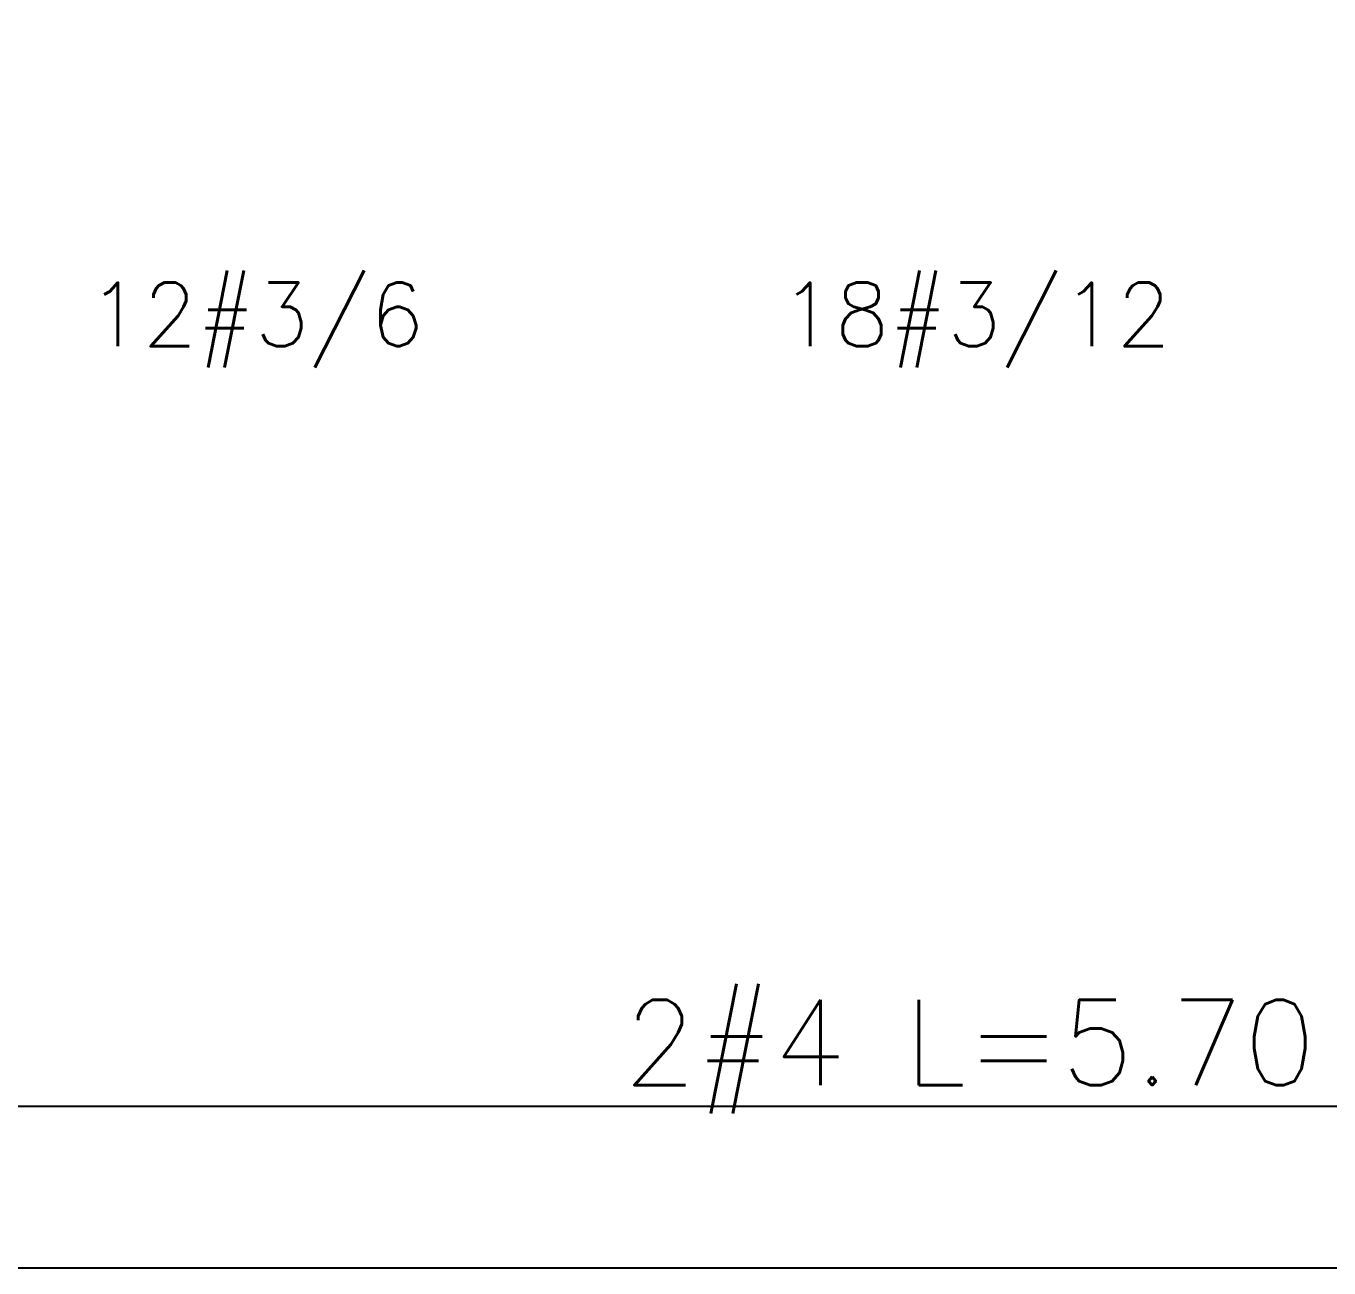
# Model space of a CAD drawing. Header units: millimetres. Extents: x 0 to 212, y -9 to 41.
# Drawn here: x 32.731 to 35.181, y 22.521 to 24.857 of the extents above; entities that cross this region are included whole.
import ezdxf
from ezdxf.enums import TextEntityAlignment as Align

# ---------------------------------------------------------------- set-up
doc = ezdxf.new("R2010")
doc.units = ezdxf.units.MM
doc.header["$LTSCALE"] = 0.01
for name, color, linetype in [('FC_BORDE VIGA', 4, 'Continuous'), ('FC_R-60', 11, 'Continuous'), ('FC_R-80', 11, 'Continuous'), ('FC_REFUERZO', 5, 'Continuous')]:
    doc.layers.add(name, color=color, linetype=linetype)
doc.styles.get("Standard").update_dxf_attribs({"font": 'romans.shx'})

msp = doc.modelspace()

# ---------------------------------------------------------------- linework, layer by layer
at = {"layer": 'FC_BORDE VIGA'}
msp.add_lwpolyline([(29.074, 22.5211), (37.174, 22.5211), (37.174, 26.1171), (29.074, 26.1171)], close=True, dxfattribs=at)
at = {"layer": 'FC_REFUERZO'}
msp.add_lwpolyline([(31.774, 23.0051), (31.774, 22.8251), (37.124, 22.8251), (37.124, 23.0051)], dxfattribs=at)

# ---------------------------------------------------------------- texts
at = {"layer": 'FC_R-60'}
for s, p in [('12#3/6', (33.1636, 24.2543)), ('18#3/12', (34.5168, 24.2543))]:
    msp.add_text(s, height=0.12, dxfattribs=at).set_placement(p, align=Align.CENTER)
at = {"layer": 'FC_R-80'}
msp.add_text('2#4 L=5.70', height=0.16, dxfattribs=at).set_placement((34.5061, 22.865), align=Align.CENTER)

doc.saveas('drawing.dxf')
